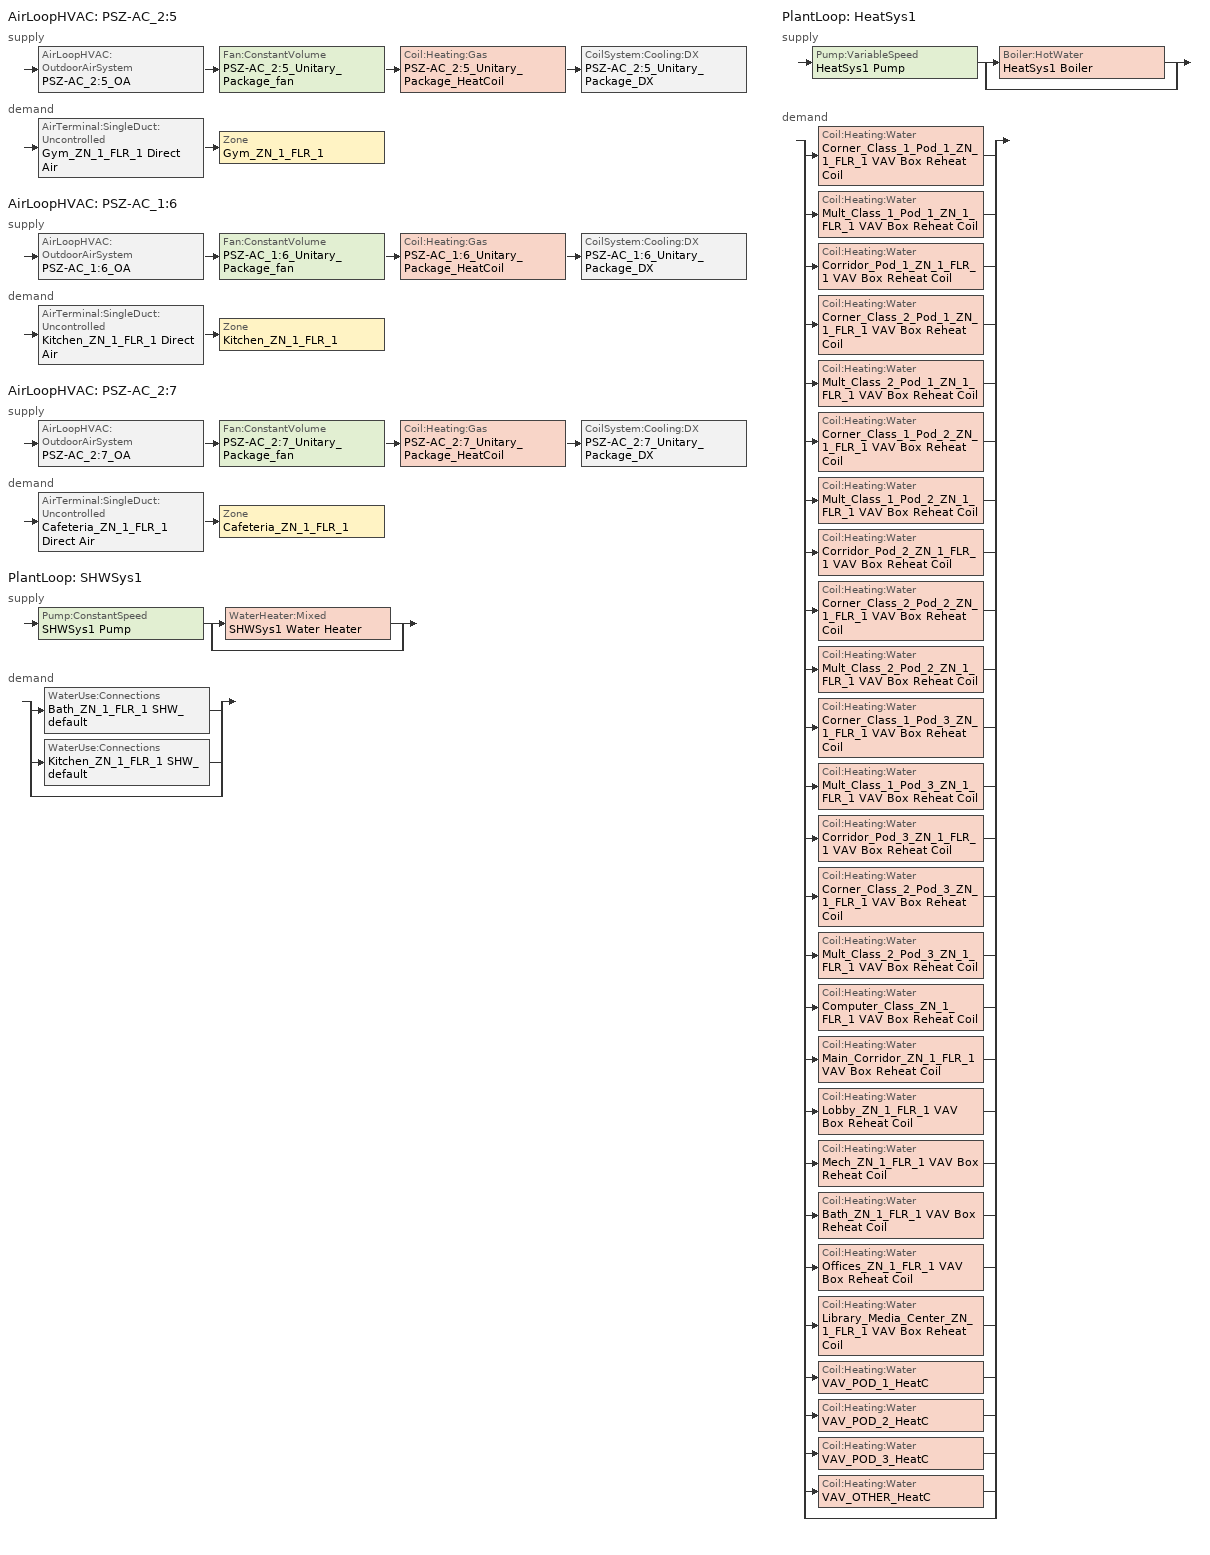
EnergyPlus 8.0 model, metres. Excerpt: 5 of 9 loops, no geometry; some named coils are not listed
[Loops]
AirLoopHVAC 'PSZ-AC_2:5'
 supply: AirLoopHVAC:OutdoorAirSystem 'PSZ-AC_2:5_OA' > Fan:ConstantVolume 'PSZ-AC_2:5_Unitary_Package_fan' > Coil:Heating:Gas 'PSZ-AC_2:5_Unitary_Package_HeatCoil' > CoilSystem:Cooling:DX 'PSZ-AC_2:5_Unitary_Package_DX'
 demand: AirTerminal:SingleDuct:Uncontrolled 'Gym_ZN_1_FLR_1 Direct Air' > Zone 'Gym_ZN_1_FLR_1'
AirLoopHVAC 'PSZ-AC_1:6'
 supply: AirLoopHVAC:OutdoorAirSystem 'PSZ-AC_1:6_OA' > Fan:ConstantVolume 'PSZ-AC_1:6_Unitary_Package_fan' > Coil:Heating:Gas 'PSZ-AC_1:6_Unitary_Package_HeatCoil' > CoilSystem:Cooling:DX 'PSZ-AC_1:6_Unitary_Package_DX'
 demand: AirTerminal:SingleDuct:Uncontrolled 'Kitchen_ZN_1_FLR_1 Direct Air' > Zone 'Kitchen_ZN_1_FLR_1'
AirLoopHVAC 'PSZ-AC_2:7'
 supply: AirLoopHVAC:OutdoorAirSystem 'PSZ-AC_2:7_OA' > Fan:ConstantVolume 'PSZ-AC_2:7_Unitary_Package_fan' > Coil:Heating:Gas 'PSZ-AC_2:7_Unitary_Package_HeatCoil' > CoilSystem:Cooling:DX 'PSZ-AC_2:7_Unitary_Package_DX'
 demand: AirTerminal:SingleDuct:Uncontrolled 'Cafeteria_ZN_1_FLR_1 Direct Air' > Zone 'Cafeteria_ZN_1_FLR_1'
PlantLoop 'SHWSys1'
 supply: Pump:ConstantSpeed 'SHWSys1 Pump' > split
  | WaterHeater:Mixed 'SHWSys1 Water Heater'
  | bypass
 demand: split
  | WaterUse:Connections 'Bath_ZN_1_FLR_1 SHW_default'
  | WaterUse:Connections 'Kitchen_ZN_1_FLR_1 SHW_default'
  | bypass
PlantLoop 'HeatSys1'
 supply: Pump:VariableSpeed 'HeatSys1 Pump' > split
  | Boiler:HotWater 'HeatSys1 Boiler'
  | bypass
 demand: split
  | Coil:Heating:Water 'Corner_Class_1_Pod_1_ZN_1_FLR_1 VAV Box Reheat Coil'
  | Coil:Heating:Water 'Mult_Class_1_Pod_1_ZN_1_FLR_1 VAV Box Reheat Coil'
  | Coil:Heating:Water 'Corridor_Pod_1_ZN_1_FLR_1 VAV Box Reheat Coil'
  | Coil:Heating:Water 'Corner_Class_2_Pod_1_ZN_1_FLR_1 VAV Box Reheat Coil'
  | Coil:Heating:Water 'Mult_Class_2_Pod_1_ZN_1_FLR_1 VAV Box Reheat Coil'
  | Coil:Heating:Water 'Corner_Class_1_Pod_2_ZN_1_FLR_1 VAV Box Reheat Coil'
  | Coil:Heating:Water 'Mult_Class_1_Pod_2_ZN_1_FLR_1 VAV Box Reheat Coil'
  | Coil:Heating:Water 'Corridor_Pod_2_ZN_1_FLR_1 VAV Box Reheat Coil'
  | Coil:Heating:Water 'Corner_Class_2_Pod_2_ZN_1_FLR_1 VAV Box Reheat Coil'
  | Coil:Heating:Water 'Mult_Class_2_Pod_2_ZN_1_FLR_1 VAV Box Reheat Coil'
  | Coil:Heating:Water 'Corner_Class_1_Pod_3_ZN_1_FLR_1 VAV Box Reheat Coil'
  | Coil:Heating:Water 'Mult_Class_1_Pod_3_ZN_1_FLR_1 VAV Box Reheat Coil'
  | Coil:Heating:Water 'Corridor_Pod_3_ZN_1_FLR_1 VAV Box Reheat Coil'
  | Coil:Heating:Water 'Corner_Class_2_Pod_3_ZN_1_FLR_1 VAV Box Reheat Coil'
  | Coil:Heating:Water 'Mult_Class_2_Pod_3_ZN_1_FLR_1 VAV Box Reheat Coil'
  | Coil:Heating:Water 'Computer_Class_ZN_1_FLR_1 VAV Box Reheat Coil'
  | Coil:Heating:Water 'Main_Corridor_ZN_1_FLR_1 VAV Box Reheat Coil'
  | Coil:Heating:Water 'Lobby_ZN_1_FLR_1 VAV Box Reheat Coil'
  | Coil:Heating:Water 'Mech_ZN_1_FLR_1 VAV Box Reheat Coil'
  | Coil:Heating:Water 'Bath_ZN_1_FLR_1 VAV Box Reheat Coil'
  | Coil:Heating:Water 'Offices_ZN_1_FLR_1 VAV Box Reheat Coil'
  | Coil:Heating:Water 'Library_Media_Center_ZN_1_FLR_1 VAV Box Reheat Coil'
  | Coil:Heating:Water 'VAV_POD_1_HeatC'
  | Coil:Heating:Water 'VAV_POD_2_HeatC'
  | Coil:Heating:Water 'VAV_POD_3_HeatC'
  | Coil:Heating:Water 'VAV_OTHER_HeatC'
  | bypass
[Sizing:Zone] Zone Cooling Design Supply Air Temperature Input Method=SupplyAirTemperature; Zone Cooling Design Supply Air Temperature {C}=12.8; Zone Heating Design Supply Air Temperature Input Method=SupplyAirTemperature; Zone Heating Design Supply Air Temperature {C}=40; Zone Cooling Design Supply Air Humidity Ratio {kg-H2O/kg-air}=0.007; Zone Heating Design Supply Air Humidity Ratio {kg-H2O/kg-air}=0.008; Zone Heating Sizing Factor=0; Zone Cooling Sizing Factor=0; Cooling Design Air Flow Rate {m3/s}=0; Cooling Minimum Air Flow Fraction=0; Heating Design Air Flow Method=DesignDay; Heating Design Air Flow Rate {m3/s}=0
Name | Design Specification Outdoor Air Object | Cooling Design Air Flow Method | Cooling Minimum Air Flow {m3/s}
Gym_ZN_1_FLR_1 | SZ DSOA Gym_ZN_1_FLR_1 | DesignDay | 0
Kitchen_ZN_1_FLR_1 | SZ DSOA Kitchen_ZN_1_FLR_1 | DesignDayWithLimit | 0.197746
Cafeteria_ZN_1_FLR_1 | SZ DSOA Cafeteria_ZN_1_FLR_1 | DesignDay | 0
[DesignSpecification:OutdoorAir]
Name | Outdoor Air Method | Outdoor Air Flow per Zone Floor Area {m3/s-m2} | Outdoor Air Flow per Zone {m3/s}
SZ DSOA Gym_ZN_1_FLR_1 | Flow/Area | 0.00152391
SZ DSOA Kitchen_ZN_1_FLR_1 | Maximum | 0.00117818 | 0.197746
SZ DSOA Cafeteria_ZN_1_FLR_1 | Flow/Area | 0.0047241
[Fan:ZoneExhaust]
Kitchen_ZN_1_FLR_1 Exhaust Fan: Kitchen_Exhaust_SCH, 0.385, 125, 2.12376, Kitchen Exhaust Fan Balanced Exhaust Fraction Schedule
Gym_ZN_1_FLR_1 Dummy Exhaust Fan: Kitchen_Exhaust_SCH, 1, 0, 0.544155
Cafeteria_ZN_1_FLR_1 Dummy Exhaust Fan: Kitchen_Exhaust_SCH, 1, 0, 1.38186
[Sizing:System] Type of Load to Size On=Sensible; Design Outdoor Air Flow Rate {m3/s}=AUTOSIZE; Minimum System Air Flow Ratio=1; Preheat Design Temperature {C}=7; Preheat Design Humidity Ratio {kgWater/kgDryAir}=0.008; Precool Design Temperature {C}=12.8; Precool Design Humidity Ratio {kgWater/kgDryAir}=0.008; Central Cooling Design Supply Air Temperature {C}=12.8; Central Heating Design Supply Air Temperature                        !- Central Heating Design Supply Air Temperature {C}=40; Sizing Option=Coincident; 100% Outdoor Air in Cooling=No; 100% Outdoor Air in Heating=No; Central Cooling Design Supply Air Humidity Ratio {kg-H2O/kg-Air}=0.007; Central Heating Design Supply Air Humidity Ratio {kgWater/kgDryAir}=0.008; Cooling Design Air Flow Method=DesignDay; Cooling Design Air Flow Rate {m3/s}=0; Heating Design Air Flow Method=DesignDay; Heating Design Air Flow Rate {m3/s}=0; System Outdoor Air Method=ZoneSum
PSZ-AC_2:5; PSZ-AC_1:6; PSZ-AC_2:7
[Sizing:Plant] Loop Type=Heating
Name | Design Loop Exit Temperature {C} | Loop Design Temperature Difference {deltaC}
SHWSys1 | 60 | 5
HeatSys1 | 82 | 11
[ZoneControl:Thermostat] Control Type Schedule=Dual Zone Control Type Sched
Name | Zone or ZoneList | Control 1
Gym_ZN_1_FLR_1 Thermostat | Gym_ZN_1_FLR_1 | Gym_ZN_1_FLR_1 DualSPSched
Kitchen_ZN_1_FLR_1 Thermostat | Kitchen_ZN_1_FLR_1 | Kitchen_ZN_1_FLR_1 DualSPSched
Cafeteria_ZN_1_FLR_1 Thermostat | Cafeteria_ZN_1_FLR_1 | Cafeteria_ZN_1_FLR_1 DualSPSched
[ThermostatSetpoint:DualSetpoint] Heating Setpoint Temperature Schedule=HTGSETP_SCH_NO_OPTIMUM; Cooling Setpoint Temperature Schedule=CLGSETP_SCH_NO_OPTIMUM
Gym_ZN_1_FLR_1 DualSPSched; Kitchen_ZN_1_FLR_1 DualSPSched; Cafeteria_ZN_1_FLR_1 DualSPSched
[AirTerminal:SingleDuct:Uncontrolled] Availability Schedule=ALWAYS_ON; Maximum Air Flow Rate {m3/s}=AUTOSIZE
Gym_ZN_1_FLR_1 Direct Air; Kitchen_ZN_1_FLR_1 Direct Air; Cafeteria_ZN_1_FLR_1 Direct Air
[Zone equipment]
Gym_ZN_1_FLR_1: Gym_ZN_1_FLR_1 Dummy Exhaust Fan, Gym_ZN_1_FLR_1 Direct Air
Kitchen_ZN_1_FLR_1: Kitchen_ZN_1_FLR_1 Exhaust Fan, Kitchen_ZN_1_FLR_1 Direct Air
Cafeteria_ZN_1_FLR_1: Cafeteria_ZN_1_FLR_1 Dummy Exhaust Fan, Cafeteria_ZN_1_FLR_1 Direct Air
[Fan:ConstantVolume] Availability Schedule=HVACOperationSchd; Pressure Rise {Pa}=622.5; Maximum Flow Rate {m3/s}=AUTOSIZE; Motor In Airstream Fraction=1
Name | Fan Efficiency | Motor Efficiency
PSZ-AC_2:5_Unitary_Package_fan | 0.56225 | 0.865
PSZ-AC_1:6_Unitary_Package_fan; PSZ-AC_2:7_Unitary_Package_fan | 0.58175 | 0.895
[Coil:Cooling:DX:TwoSpeed] Availability Schedule=ALWAYS_ON
Name | Rated High Speed Total Cooling Capacity {W} | Rated High Speed Sensible Heat Ratio | Rated High Speed COP {W/W} | Rated High Speed Air Flow Rate {m3/s} | Total Cooling Capacity Function of Temperature Curve | Total Cooling Capacity Function of Flow Fraction Curve | Energy Input Ratio Function of Temperature Curve | Energy Input Ratio Function of Flow Fraction Curve | Part Load Fraction Correlation Curve | Rated Low Speed Total Cooling Capacity {W} | Rated Low Speed Sensible Heat Ratio | Rated Low Speed COP {W/W} | Rated Low Speed Air Flow Rate {m3/s} | Low Speed Total Cooling Capacity Function of Temperature Curve | Low Speed Energy Input Ratio Function of Temperature Curve
PSZ-AC_2:5_Unitary_Package_CoolCoil | 15055.82 | 0.78918 | 4.11713 | 0.88609 | PSZ-AC_2:5_Unitary_PackagecoolCapFT | PSZ-AC_2:5_Unitary_PackagecoolFFF | PSZ-AC_2:5_Unitary_PackagecoolEIRFT | PSZ-AC_2:5_Unitary_PackagecoolEIRFFF | PSZ-AC_2:5_Unitary_PackagecoolPLR | 7527.91 | 0.78918 | 4.11713 | 0.590727 | PSZ-AC_2:5_Unitary_PackagecoolCapFT | PSZ-AC_2:5_Unitary_PackagecoolEIRFT
PSZ-AC_1:6_Unitary_Package_CoolCoil | 26850.07 | 0.78766 | 3.79883 | 1.57348 | PSZ-AC_1:6_Unitary_PackagecoolCapFT | PSZ-AC_1:6_Unitary_PackagecoolFFF | PSZ-AC_1:6_Unitary_PackagecoolEIRFT | PSZ-AC_1:6_Unitary_PackagecoolEIRFFF | PSZ-AC_1:6_Unitary_PackagecoolPLR | 13425 | 0.78766 | 3.79883 | 1.04899 | PSZ-AC_1:6_Unitary_PackagecoolCapFT | PSZ-AC_1:6_Unitary_PackagecoolEIRFT
PSZ-AC_2:7_Unitary_Package_CoolCoil | 26768.69 | 0.76933 | 3.79883 | 1.48809 | PSZ-AC_2:7_Unitary_PackagecoolCapFT | PSZ-AC_2:7_Unitary_PackagecoolFFF | PSZ-AC_2:7_Unitary_PackagecoolEIRFT | PSZ-AC_2:7_Unitary_PackagecoolEIRFFF | PSZ-AC_2:7_Unitary_PackagecoolPLR | 13384.3 | 0.76933 | 3.79883 | 0.99206 | PSZ-AC_2:7_Unitary_PackagecoolCapFT | PSZ-AC_2:7_Unitary_PackagecoolEIRFT
[Coil:Heating:Water] Availability Schedule=ALWAYS_ON; U-Factor Times Area Value {W/K}=AUTOSIZE; Maximum Water Flow Rate {m3/s}=AUTOSIZE; Performance Input Method=UFactorTimesAreaAndDesignWaterFlowRate; Rated Capacity {W}=AUTOSIZE; Rated Inlet Water Temperature {C}=82.2; Rated Inlet Air Temperature {C}=12.8; Rated Outlet Water Temperature {C}=71.1; Rated Outlet Air Temperature {C}=40
Corner_Class_1_Pod_1_ZN_1_FLR_1 VAV Box Reheat Coil; Mult_Class_1_Pod_1_ZN_1_FLR_1 VAV Box Reheat Coil; Corridor_Pod_1_ZN_1_FLR_1 VAV Box Reheat Coil; Corner_Class_2_Pod_1_ZN_1_FLR_1 VAV Box Reheat Coil; Mult_Class_2_Pod_1_ZN_1_FLR_1 VAV Box Reheat Coil; Corner_Class_1_Pod_2_ZN_1_FLR_1 VAV Box Reheat Coil; Mult_Class_1_Pod_2_ZN_1_FLR_1 VAV Box Reheat Coil; Corridor_Pod_2_ZN_1_FLR_1 VAV Box Reheat Coil; Corner_Class_2_Pod_2_ZN_1_FLR_1 VAV Box Reheat Coil; Mult_Class_2_Pod_2_ZN_1_FLR_1 VAV Box Reheat Coil; Corner_Class_1_Pod_3_ZN_1_FLR_1 VAV Box Reheat Coil; Mult_Class_1_Pod_3_ZN_1_FLR_1 VAV Box Reheat Coil; Corridor_Pod_3_ZN_1_FLR_1 VAV Box Reheat Coil; Corner_Class_2_Pod_3_ZN_1_FLR_1 VAV Box Reheat Coil; Mult_Class_2_Pod_3_ZN_1_FLR_1 VAV Box Reheat Coil; Computer_Class_ZN_1_FLR_1 VAV Box Reheat Coil; Main_Corridor_ZN_1_FLR_1 VAV Box Reheat Coil; Lobby_ZN_1_FLR_1 VAV Box Reheat Coil; Mech_ZN_1_FLR_1 VAV Box Reheat Coil; Bath_ZN_1_FLR_1 VAV Box Reheat Coil; Offices_ZN_1_FLR_1 VAV Box Reheat Coil; Library_Media_Center_ZN_1_FLR_1 VAV Box Reheat Coil
[Coil:Heating:Gas] Availability Schedule=ALWAYS_ON; Gas Burner Efficiency=0.8; Nominal Capacity {W}=AUTOSIZE
PSZ-AC_2:5_Unitary_Package_HeatCoil; PSZ-AC_1:6_Unitary_Package_HeatCoil; PSZ-AC_2:7_Unitary_Package_HeatCoil
[CoilSystem:Cooling:DX] Availability Schedule=ALWAYS_ON
Name | Cooling Coil
PSZ-AC_2:5_Unitary_Package_DX | PSZ-AC_2:5_Unitary_Package_CoolCoil
PSZ-AC_1:6_Unitary_Package_DX | PSZ-AC_1:6_Unitary_Package_CoolCoil
PSZ-AC_2:7_Unitary_Package_DX | PSZ-AC_2:7_Unitary_Package_CoolCoil
[Controller:OutdoorAir] Minimum Outdoor Air Flow Rate {m3/s}=AUTOSIZE; Maximum Outdoor Air Flow Rate {m3/s}=AUTOSIZE; Economizer Control Action Type=ModulateFlow; Lockout Type=NoLockout; Minimum Limit Type=FixedMinimum
Name | Economizer Control Type | Minimum Outdoor Air Schedule | Maximum Fraction of Outdoor Air Schedule
PSZ-AC_2:5_OA_Controller | NoEconomizer | MinOA_MotorizedDamper_Sched | PSZ2_5_Timestep_Econ_Eff_SCH
PSZ-AC_1:6_OA_Controller | DifferentialDryBulb | Kitchen_Exhaust_SCH | PSZ1_6_Timestep_Econ_Eff_SCH
PSZ-AC_2:7_OA_Controller | DifferentialDryBulb | MinOA_MotorizedDamper_Sched | PSZ2_7_Timestep_Econ_Eff_SCH
[AirLoopHVAC] Design Supply Air Flow Rate {m3/s}=AUTOSIZE
PSZ-AC_2:5; PSZ-AC_1:6; PSZ-AC_2:7
[Pump:ConstantSpeed]
SHWSys1 Pump: Rated Flow Rate {m3/s}=autosize; Rated Pump Head {Pa}=29891; Rated Power Consumption {W}=AUTOSIZE; Motor Efficiency=0.3; Fraction of Motor Inefficiencies to Fluid Stream=0; Pump Control Type=Intermittent
[Pump:VariableSpeed]
HeatSys1 Pump: AUTOSIZE, 179352, AUTOSIZE, 0.9, 0, 0, 3.2485, -4.7443, 2.5295, 0, Intermittent
[Boiler:HotWater]
HeatSys1 Boiler: Fuel Type=NATURALGAS; Nominal Capacity {W}=370135; Nominal Thermal Efficiency=0.8; Efficiency Curve Temperature Evaluation Variable=LeavingBoiler; Normalized Boiler Efficiency Curve=HeatSys1 Boiler Efficiency Curve; Design Water Outlet Temperature {C}=81; Design Water Flow Rate {m3/s}=AUTOSIZE; Minimum Part Load Ratio=0; Maximum Part Load Ratio=1.2; Optimum Part Load Ratio=1; Water Outlet Upper Temperature Limit {C}=95; Boiler Flow Mode=LeavingSetpointModulated; Parasitic Electric Load {W}=0; Sizing Factor=1
[SetpointManager:Scheduled] Control Variable=Temperature
Name | Schedule | Setpoint Node or NodeList
HeatSys1 Boiler Setpoint Manager | HW-Loop-Temp-Schedule | HeatSys1 Supply Equipment Outlet Node
SHWSys1 Loop Setpoint Manager | SHWSys1-Loop-Temp-Schedule | SHWSys1 Supply Outlet Node
HeatSys1 Loop Setpoint Manager | HW-Loop-Temp-Schedule | HeatSys1 Supply Outlet Node
[WaterHeater:Mixed] Deadband Temperature Difference {deltaC}=2; Maximum Temperature Limit {C}=82.2222; Heater Control Type=Cycle
Name | Tank Volume {m3} | Setpoint Temperature Schedule | Heater Maximum Capacity {W} | Heater Fuel Type | Heater Thermal Efficiency | Off Cycle Parasitic Fuel Consumption Rate {W} (SWH Enhancement) August 31, 2012 Specify pipe loss for both Off and On cycle parasitic | Off Cycle Parasitic Fuel Type | Off Cycle Parasitic Heat Fraction to Tank | On Cycle Parasitic Fuel Consumption Rate {W}  (SWH Enhancement) August 2, 2012: changed from blank to 7893 btu/h (2313.2 W) for On Cycle Parasitic load to account for pipe loss,                      !- On Cycle Parasitic Fu | On Cycle Parasitic Fuel Type | Ambient Temperature Indicator | Ambient Temperature Zone | Off Cycle Loss Coefficient to Ambient Temperature {W/K} | On Cycle Loss Coefficient to Ambient Temperature {W/K} | Use Side Effectiveness | Source Side Effectiveness | Use Side Design Flow Rate {m3/s} | Source Side Design Flow Rate {m3/s} | Indirect Water Heating Recovery Time {hr} | Heater Minimum Capacity {W} | Heater Thermal Efficiency.   will use a separate parm variable $swh_booster_et, | Off-Cycle Loss Coefficient To Ambient Temperature {W/K}.  will use a separate parm variable $swh_booster_ua  (SWH Enhancement) Aug 17, 2012: Changed from 0 to 6 gallon (0.02271247 m3) and double the tank loss from the code | On-Cycle Loss Coefficient To Ambient Temperature {W/K}.   will use a separate parm variable $swh_booster_ua  (SWH Enhancement) Aug 17, 2012: Changed from 0 to 6 gallon (0.02271247 m3) and double the tank loss from the code | Peak Use Flow Rate {m3/s} | Use Flow Rate Fraction Schedule | Cold Water Supply Temperature Schedule
SHWSys1 Water Heater | 0.75708 | SHWSys1 Water Heater Setpoint Temperature Schedule Name | 58614.21 | NATURALGAS | 0.805127 | 970.33 | NATURALGAS | 0.8 | 970.33 | NATURALGAS | zone | MECH_ZN_1_FLR_1 | 9.64329 | 9.64329 | 1 | 1 | AUTOSIZE | AUTOSIZE | 1.5
SHW Booster Water Heater | 0.0227125 | Booster Water Setpoint Temp Schedule | 6000 | Electricity |  |  | Electricity | 0 |  |  | Zone | KITCHEN_ZN_1_FLR_1 |  |  |  |  |  |  |  | 0 | 1 | 1.05316 | 1.05316 | 6.30902e-05 | BLDG_SWH_SCH | Booster Water Inlet Temp Schedule
[PlantLoop] Fluid Type=Water; Minimum Loop Temperature {C}=10; Maximum Loop Flow Rate {m3/s}=AUTOSIZE; Minimum Loop Flow Rate {m3/s}=0; Plant Loop Volume {m3}=AUTOSIZE; Load Distribution Scheme=Optimal
Name | Plant Equipment Operation Scheme | Maximum Loop Temperature {C}
SHWSys1 | SHWSys1 Loop Operation Scheme List | 60
HeatSys1 | HeatSys1 Loop Operation Scheme List | 100
[PlantEquipmentList]
SHWSys1 Equipment List: SHWSys1 Water Heater
HeatSys1 Equipment List: HeatSys1 Boiler
[PlantEquipmentOperation:HeatingLoad] Load Range 1 Lower Limit {W}=0; Load Range 1 Upper Limit {W}=1000000000000000
Name | Range 1 Equipment List
SHWSys1 Operation Scheme | SHWSys1 Equipment List
HeatSys1 Operation Scheme | HeatSys1 Equipment List
[PlantEquipmentOperationSchemes] Control Scheme 1 Schedule=PlantOnSched
Name | Control Scheme 1
SHWSys1 Loop Operation Scheme List | SHWSys1 Operation Scheme
HeatSys1 Loop Operation Scheme List | HeatSys1 Operation Scheme
[SetpointManager:SingleZone:Reheat] Control Variable=Temperature; Minimum Supply Air Temperature {C}=10; Maximum Supply Air Temperature {C}=50
Name | Control Zone | Setpoint Node or NodeList
SupAirTemp MngrGym_ZN_1_FLR_1 | Gym_ZN_1_FLR_1 | PSZ-AC_2:5 Supply Equipment Outlet Node
SupAirTemp MngrKitchen_ZN_1_FLR_1 | Kitchen_ZN_1_FLR_1 | PSZ-AC_1:6 Supply Equipment Outlet Node
SupAirTemp MngrCafeteria_ZN_1_FLR_1 | Cafeteria_ZN_1_FLR_1 | PSZ-AC_2:7 Supply Equipment Outlet Node
[SetpointManager:MixedAir] Control Variable=Temperature
Name | Setpoint Node or NodeList
PSZ-AC_2:5_OAMixed Air Temp Manager | PSZ-AC_2:5_OA-PSZ-AC_2:5_Unitary_PackageNode
PSZ-AC_1:6_OAMixed Air Temp Manager | PSZ-AC_1:6_OA-PSZ-AC_1:6_Unitary_PackageNode
PSZ-AC_2:7_OAMixed Air Temp Manager | PSZ-AC_2:7_OA-PSZ-AC_2:7_Unitary_PackageNode
PSZ-AC_2:5_HeatC Temp Manager | PSZ-AC_2:5_Unitary_PackageCoolCoil air inlet
PSZ-AC_1:6_HeatC Temp Manager | PSZ-AC_1:6_Unitary_PackageCoolCoil air inlet
PSZ-AC_2:7_HeatC Temp Manager | PSZ-AC_2:7_Unitary_PackageCoolCoil air inlet
[Refrigeration:Case] Availability Schedule=ALWAYS_ON; Zone=Kitchen_ZN_1_FLR_1; Rated Ambient Temperature {C}=23.88; Rated Ambient Relative Humidity {percent}=55; Rated Total Cooling Capacity per Unit Length {W/m}=734; Case Length {m}=3.66; Latent Case Credit Curve Type=CaseTemperatureMethod; Standard Case Lighting Power per Unit Length {W/m}=33; Case Lighting Schedule=walkin_occ_lght_sch; Fraction of Lighting Energy to Case=1; Case Anti-Sweat Heater Power per Unit Length {W/m}=0; Minimum Anti-Sweat Heater Power per Unit Length {W/m}=0; Anti-Sweat Heater Control Type=None; Humidity at Zero Anti-Sweat Heater Energy {percent}=0; Case Height {m}=0; Defrost Energy Correction Curve Type=None
Name | Rated Latent Heat Ratio | Rated Runtime Fraction | Case Operating Temperature {C} | Latent Case Credit Curve | Standard Case Fan Power per Unit Length {W/m} | Operating Case Fan Power per Unit Length {W/m} | Fraction of Anti-Sweat Heater Energy to Case | Case Defrost Power per Unit Length {W/m} | Case Defrost Type | Case Defrost Schedule | Case Defrost Drip-Down Schedule | Under Case HVAC Return Air Fraction | Refrigerated Case Restocking Schedule | Case Credit Fraction Schedule
Kitchen_ZN_1_FLR_1_Case:1_WALKINFREEZER | 0.1 | 0.4 | -23 | Kitchen_ZN_1_FLR_1_Case:1_WALKINFREEZERSingleShelfHorizontal_LatentEnergyMult | 19.5143 | 19.5143 | 0 | 547 | ELECTRIC | Kitchen_ZN_1_FLR_1_Case:1_WALKINFREEZER_CaseDefrost2aDaySched | Kitchen_ZN_1_FLR_1_Case:1_WALKINFREEZER_CaseDripDown2aDaySched | 0 | Kitchen_ZN_1_FLR_1_Case:1_WALKINFREEZER_WalkInStockingSched | Kitchen_ZN_1_FLR_1_Case:1_WALKINFREEZER_CaseCreditReduxSched
Kitchen_ZN_1_FLR_1_Case:2_SELFCONTAINEDDISPLAYCASE | 0.08 | 0.85 | 2 | Kitchen_ZN_1_FLR_1_Case:2_SELFCONTAINEDDISPLAYCASEMultiShelfVertical_LatentEnergyMult | 15.7143 | 15.7143 | 0.2 | 0 | NONE |  |  | 0.05 | Kitchen_ZN_1_FLR_1_Case:2_SELFCONTAINEDDISPLAYCASE_CaseStockingSched
[Refrigeration:CaseAndWalkInList]
Name | Case or WalkIn 1
RACK1CaseList | Kitchen_ZN_1_FLR_1_Case:1_WALKINFREEZER
RACK2CaseList | Kitchen_ZN_1_FLR_1_Case:2_SELFCONTAINEDDISPLAYCASE
[WaterUse:Equipment] Flow Rate Fraction Schedule=BLDG_SWH_SCH
Name | Peak Flow Rate {m3/s} | Target Temperature Schedule | Hot Water Supply Temperature Schedule | Zone | Sensible Fraction Schedule | Latent Fraction Schedule
Bath_ZN_1_FLR_1 SHW_default | 2.63889e-07 | Bath_ZN_1_FLR_1 SHW_default Temp Sched | Bath_ZN_1_FLR_1 SHW_default Hot Supply Temp Sched | Bath_ZN_1_FLR_1 | Bath_ZN_1_FLR_1 SHW_default Sensible fract sched | Bath_ZN_1_FLR_1 SHW_default Latent fract sched
Kitchen_ZN_1_FLR_1 SHW_default | 0.00010515 | Kitchen_ZN_1_FLR_1 SHW_default Temp Sched | Kitchen_ZN_1_FLR_1 SHW_default Hot Supply Temp Sched | Kitchen_ZN_1_FLR_1 | Kitchen_ZN_1_FLR_1 SHW_default Sensible fract sched | Kitchen_ZN_1_FLR_1 SHW_default Latent fract sched
[WaterUse:Connections]
Name | Water Use Equipment 1
Bath_ZN_1_FLR_1 SHW_default | Bath_ZN_1_FLR_1 SHW_default
Kitchen_ZN_1_FLR_1 SHW_default | Kitchen_ZN_1_FLR_1 SHW_default
[EnergyManagementSystem:Sensor]
Name | Output:Variable or Output:Meter Index Key | Output:Variable or Output:Meter | Output:Variable or Output:Meter Index Key Name,
OAwb_F | * | Site Outdoor Air Wetbulb Temperature
PSZ2_5_OASch; PSZ2_7_OASch |  | Schedule Value | MinOA_MotorizedDamper_Sched
GYM_ZN_1_FLR_1_Temp | GYM_ZN_1_FLR_1 Air Node | System Node Temperature
PSZ2_5_OAFlowMass | PSZ-AC_2:5_OAInlet Node | System Node Mass Flow Rate
PSZ2_5_HeatingRTF | PSZ-AC_2:5_Unitary_Package_HeatCoil | Heating Coil Runtime Fraction
PSZ2_5_RTF | PSZ-AC_2:5_Unitary_Package_CoolCoil | Cooling Coil Runtime Fraction
PSZ2_5_SpeedRatio | PSZ-AC_2:5_Unitary_Package_DX | Coil System Compressor Speed Ratio
PSZ2_5_DAT_Rqd | PSZ-AC_2:5 Supply Equipment Outlet Node | System Node Setpoint Temperature
PSZ2_5_Econo_Status | PSZ-AC_2:5 | Air System Outdoor Air Economizer Status
PSZ1_6_OASch | Kitchen_Exhaust_SCH | Schedule Value
KITCHEN_ZN_1_FLR_1_Temp | KITCHEN_ZN_1_FLR_1 Air Node | System Node Temperature
PSZ1_6_OAFlowMass | PSZ-AC_1:6_OAInlet Node | System Node Mass Flow Rate
PSZ1_6_HeatingRTF | PSZ-AC_1:6_Unitary_Package_HeatCoil | Heating Coil Runtime Fraction
PSZ1_6_RTF | PSZ-AC_1:6_Unitary_Package_CoolCoil | Cooling Coil Runtime Fraction
PSZ1_6_SpeedRatio | PSZ-AC_1:6_Unitary_Package_DX | Coil System Compressor Speed Ratio
PSZ1_6_DAT_Rqd | PSZ-AC_1:6 Supply Equipment Outlet Node | System Node Setpoint Temperature
PSZ1_6_Econo_Status | PSZ-AC_1:6 | Air System Outdoor Air Economizer Status
CAFETERIA_ZN_1_FLR_1_Temp | CAFETERIA_ZN_1_FLR_1 Air Node | System Node Temperature
PSZ2_7_OAFlowMass | PSZ-AC_2:7_OAInlet Node | System Node Mass Flow Rate
PSZ2_7_HeatingRTF | PSZ-AC_2:7_Unitary_Package_HeatCoil | Heating Coil Runtime Fraction
PSZ2_7_RTF | PSZ-AC_2:7_Unitary_Package_CoolCoil | Cooling Coil Runtime Fraction
PSZ2_7_SpeedRatio | PSZ-AC_2:7_Unitary_Package_DX | Coil System Compressor Speed Ratio
PSZ2_7_DAT_Rqd | PSZ-AC_2:7 Supply Equipment Outlet Node | System Node Setpoint Temperature
PSZ2_7_Econo_Status | PSZ-AC_2:7 | Air System Outdoor Air Economizer Status
OAT | Environment | Site Outdoor Air Drybulb Temperature
BoilerPLR | HeatSys1 Boiler | Boiler Part Load Ratio
Gym_ZN_1_FLR_1_LSr | Gym_ZN_1_FLR_1 | Zone Lights Electric Power
Gym_ZN_1_FLR_1_OSr | Gym_ZN_1_FLR_1 | People Occupant Count
Kitchen_ZN_1_FLR_1_LSr | Kitchen_ZN_1_FLR_1 | Zone Lights Electric Power
Kitchen_ZN_1_FLR_1_OSr | Kitchen_ZN_1_FLR_1 | People Occupant Count
Cafeteria_ZN_1_FLR_1_LSr | Cafeteria_ZN_1_FLR_1 | Zone Lights Electric Power
Cafeteria_ZN_1_FLR_1_OSr | Cafeteria_ZN_1_FLR_1 | People Occupant Count
[EnergyManagementSystem:GlobalVariable]
Wired_LTG
PSZ2_5_FanPwrExponent; PSZ2_5_Stage1Speed; PSZ2_5_Stage2Speed; PSZ2_5_HeatSpeed; PSZ2_5_VenSpeed; PSZ2_5_Number_of_Stages
PSZ1_6_FanPwrExponent; PSZ1_6_Stage1Speed; PSZ1_6_Stage2Speed; PSZ1_6_HeatSpeed; PSZ1_6_VenSpeed; PSZ1_6_Number_of_Stages
PSZ2_7_FanPwrExponent; PSZ2_7_Stage1Speed; PSZ2_7_Stage2Speed; PSZ2_7_HeatSpeed; PSZ2_7_VenSpeed; PSZ2_7_Number_of_Stages
BoilerType; CapRated; EtRated; PLRx; Ecx; SkinLossRate
[EnergyManagementSystem:Program]
Transformer_Load_Prog: SET Wired_LTG = Facility_Int_LTG*0.0119
PSZ2_5_Economizer_CTRL_Prog: SET PSZ2_5_Timestep_Econ_Eff = 0.7; SET PSZ2_5_MaxE = 0.7; SET PSZ2_5_DAT_Rqd = (PSZ2_5_DAT_Rqd*1.8) +32; SET OAT_F = (OAT_F*1.8) +32; SET OAwb_F = (OAwb_F*1.8) +32; IF PSZ2_5_OAFlowMass > (PSZ2_5_OADesignMass * PSZ2_5_OASch); SET PSZ2_5_Econo_Active = 1; ELSE; SET PSZ2_5_Econo_Active = 0; ENDIF; SET PSZ2_5_dT_Needed = 75 - PSZ2_5_DAT_Rqd; SET PSZ2_5_Cool_Des_dT = ((98*0.15) + (75*(1-0.15))) - 55; SET PSZ2_5_Cool_Load = PSZ2_5_dT_Needed/ PSZ2_5_Cool_Des_dT; IF PSZ2_5_Cool_Load > 1; SET PSZ2_5_Cool_Load = 1; ELSEIF PSZ2_5_Cool_Load < 0; SET PSZ2_5_Cool_Load = 0; ENDIF; IF PSZ2_5_Econo_Active == 1; SET PSZ2_5_Stage = PSZ2_5_Number_of_Stages; IF PSZ2_5_Stage == 2; IF PSZ2_5_Cool_Load < 0.6; SET PSZ2_5_Timestep_Econ_Eff = PSZ2_5_MaxE; ELSE; SET PSZ2_5_ECO_Eff = 0-2.18919863612305; SET PSZ2_5_ECO_Eff = PSZ2_5_ECO_Eff + (0-0.674461284910428 * PSZ2_5_Cool_Load); SET PSZ2_5_ECO_Eff = PSZ2_5_ECO_Eff + (0.000459106275872404 * (OAT_F^2)); SET PSZ2_5_ECO_Eff = PSZ2_5_ECO_Eff + (0-0.00000484778537945252 * (OAT_F^3)); SET PSZ2_5_ECO_Eff = PSZ2_5_ECO_Eff + (0.182915713033586 * OAwb_F); SET PSZ2_5_ECO_Eff = PSZ2_5_ECO_Eff + (0-0.00382838660261133 * (OAwb_F^2)); SET PSZ2_5_ECO_Eff = PSZ2_5_ECO_Eff + (0.0000255567460240583 * (OAwb_F^3)); SET PSZ2_5_Timestep_Econ_Eff = PSZ2_5_ECO_Eff; ENDIF; ELSE; SET PSZ2_5_ECO_Eff = 2.36337942464462; SET PSZ2_5_ECO_Eff = PSZ2_5_ECO_Eff + (0-0.409939515512619 * PSZ2_5_Cool_Load); SET PSZ2_5_ECO_Eff = PSZ2_5_ECO_Eff + (0-0.0565205596792225 * OAwb_F); SET PSZ2_5_ECO_Eff = PSZ2_5_ECO_Eff + (0-0.0000632612294169389 * (OAT_F^2)); SET PSZ2_5_Timestep_Econ_Eff = PSZ2_5_ECO_Eff + (0.000571724868775081 * (OAwb_F^2)); ENDIF; IF PSZ2_5_Timestep_Econ_Eff > PSZ2_5_MaxE; SET PSZ2_5_Timestep_Econ_Eff = PSZ2_5_MaxE; ELSEIF PSZ2_5_Timestep_Econ_Eff < (PSZ2_5_OADesignMass * PSZ2_5_OASch); SET PSZ2_5_Timestep_Econ_Eff = (PSZ2_5_OADesignMass * PSZ2_5_OASch); ENDIF; ENDIF
PSZ2_5_Set_Fan_Par: IF PSZ2_5_Number_of_Stages == 1; Return; ENDIF; SET PSZ2_5_FanPwrExponent = 2.2; SET PSZ2_5_OAFrac = PSZ2_5_OAFlowMass/PSZ2_5_DesignFlowMass; IF  PSZ2_5_OAFrac < 0.66; SET PSZ2_5_VenSpeed = 0.66; SET PSZ2_5_Stage1Speed = 0.66; ELSE; SET PSZ2_5_VenSpeed = PSZ2_5_OAFrac; SET PSZ2_5_Stage1Speed = PSZ2_5_OAFrac; ENDIF; SET PSZ2_5_Stage2Speed = 1.0; SET PSZ2_5_HeatSpeed = 1.0
PSZ2_5_Fan_Control: IF PSZ2_5_Number_of_Stages == 1; Return; ENDIF; IF PSZ2_5_HeatingRTF > 0; SET PSZ2_5_Heating = PSZ2_5_HeatingRTF; SET PSZ2_5_Ven = 1 - PSZ2_5_HeatingRTF; SET PSZ2_5_Eco = 0; SET PSZ2_5_Stage1 = 0; SET PSZ2_5_Stage2 = 0; ELSE; SET PSZ2_5_Heating = 0; SET PSZ2_5_EcoSpeed = PSZ2_5_VenSpeed; IF PSZ2_5_SpeedRatio == 0; IF PSZ2_5_RTF > 0; SET PSZ2_5_Stage1 = PSZ2_5_RTF; SET PSZ2_5_Stage2 = 0; SET PSZ2_5_Ven = 1-PSZ2_5_RTF; SET PSZ2_5_Eco = 0; IF PSZ2_5_OAFlowMass > (PSZ2_5_OADesignMass * PSZ2_5_OASch); SET PSZ2_5_Stage1Speed = 1.0; ENDIF; ELSE; SET PSZ2_5_Stage1 = 0; SET PSZ2_5_Stage2 = 0; IF PSZ2_5_OAFlowMass > (PSZ2_5_OADesignMass * PSZ2_5_OASch); SET PSZ2_5_Eco = 1.0; SET PSZ2_5_Ven = 0; SET PSZ2_5_Exp_DAT = PSZ2_5_DAT_Rqd - (1-PSZ2_5_VenSpeed) * GYM_ZN_1_FLR_1_Temp; SET PSZ2_5_Exp_DAT = PSZ2_5_Exp_DAT/PSZ2_5_VenSpeed; IF OAT_F > PSZ2_5_Exp_DAT; SET PSZ2_5_EcoSpeed = PSZ2_5_Stage2Speed; ENDIF; ELSE; SET PSZ2_5_Eco = 0; SET PSZ2_5_Ven = 1.0; ENDIF; ENDIF; ELSE; SET PSZ2_5_Stage1 = 1- PSZ2_5_SpeedRatio; SET PSZ2_5_Stage2 = PSZ2_5_SpeedRatio; SET PSZ2_5_Ven = 0; SET PSZ2_5_Eco = 0; IF PSZ2_5_OAFlowMass > (PSZ2_5_OADesignMass * PSZ2_5_OASch); SET PSZ2_5_Stage1Speed = 1.0; ENDIF; ENDIF; ENDIF; SET PSZ2_5_FPR = PSZ2_5_Ven * (PSZ2_5_VenSpeed ^ PSZ2_5_FanPwrExponent); SET PSZ2_5_FPR = PSZ2_5_FPR + PSZ2_5_Eco * (PSZ2_5_EcoSpeed ^ PSZ2_5_FanPwrExponent); SET PSZ2_5_FPR_1 = PSZ2_5_Stage1 * (PSZ2_5_Stage1Speed ^ PSZ2_5_FanPwrExponent); SET PSZ2_5_FPR = PSZ2_5_FPR + PSZ2_5_FPR_1; SET PSZ2_5_FPR_2 = PSZ2_5_Stage2 * (PSZ2_5_Stage2Speed ^ PSZ2_5_FanPwrExponent); SET PSZ2_5_FPR = PSZ2_5_FPR + PSZ2_5_FPR_2; SET PSZ2_5_FPR_3 = PSZ2_5_Heating * (PSZ2_5_HeatSpeed ^ PSZ2_5_FanPwrExponent); SET PSZ2_5_FanPwrRatio = PSZ2_5_FPR +  PSZ2_5_FPR_3; SET PSZ2_5_Fan_Pressure = PSZ2_5_Fan_DesignPressure * PSZ2_5_FanPwrRatio
PSZ2_5_Set_Number_of_Stages: SET PSZ2_5_Number_of_Stages =  1
PSZ1_6_Economizer_CTRL_Prog: SET PSZ1_6_Timestep_Econ_Eff = 0.7; SET PSZ1_6_MaxE = 0.7; SET PSZ1_6_DAT_Rqd = (PSZ1_6_DAT_Rqd*1.8) +32; SET OAT_F = (OAT_F*1.8) +32; SET OAwb_F = (OAwb_F*1.8) +32; IF PSZ1_6_OAFlowMass > (PSZ1_6_OADesignMass * PSZ1_6_OASch); SET PSZ1_6_Econo_Active = 1; ELSE; SET PSZ1_6_Econo_Active = 0; ENDIF; SET PSZ1_6_dT_Needed = 75 - PSZ1_6_DAT_Rqd; SET PSZ1_6_Cool_Des_dT = ((98*0.15) + (75*(1-0.15))) - 55; SET PSZ1_6_Cool_Load = PSZ1_6_dT_Needed/ PSZ1_6_Cool_Des_dT; IF PSZ1_6_Cool_Load > 1; SET PSZ1_6_Cool_Load = 1; ELSEIF PSZ1_6_Cool_Load < 0; SET PSZ1_6_Cool_Load = 0; ENDIF; IF PSZ1_6_Econo_Active == 1; SET PSZ1_6_Stage = PSZ1_6_Number_of_Stages; IF PSZ1_6_Stage == 2; IF PSZ1_6_Cool_Load < 0.6; SET PSZ1_6_Timestep_Econ_Eff = PSZ1_6_MaxE; ELSE; SET PSZ1_6_ECO_Eff = 0-2.18919863612305; SET PSZ1_6_ECO_Eff = PSZ1_6_ECO_Eff + (0-0.674461284910428 * PSZ1_6_Cool_Load); SET PSZ1_6_ECO_Eff = PSZ1_6_ECO_Eff + (0.000459106275872404 * (OAT_F^2)); SET PSZ1_6_ECO_Eff = PSZ1_6_ECO_Eff + (0-0.00000484778537945252 * (OAT_F^3)); SET PSZ1_6_ECO_Eff = PSZ1_6_ECO_Eff + (0.182915713033586 * OAwb_F); SET PSZ1_6_ECO_Eff = PSZ1_6_ECO_Eff + (0-0.00382838660261133 * (OAwb_F^2)); SET PSZ1_6_ECO_Eff = PSZ1_6_ECO_Eff + (0.0000255567460240583 * (OAwb_F^3)); SET PSZ1_6_Timestep_Econ_Eff = PSZ1_6_ECO_Eff; ENDIF; ELSE; SET PSZ1_6_ECO_Eff = 2.36337942464462; SET PSZ1_6_ECO_Eff = PSZ1_6_ECO_Eff + (0-0.409939515512619 * PSZ1_6_Cool_Load); SET PSZ1_6_ECO_Eff = PSZ1_6_ECO_Eff + (0-0.0565205596792225 * OAwb_F); SET PSZ1_6_ECO_Eff = PSZ1_6_ECO_Eff + (0-0.0000632612294169389 * (OAT_F^2)); SET PSZ1_6_Timestep_Econ_Eff = PSZ1_6_ECO_Eff + (0.000571724868775081 * (OAwb_F^2)); ENDIF; IF PSZ1_6_Timestep_Econ_Eff > PSZ1_6_MaxE; SET PSZ1_6_Timestep_Econ_Eff = PSZ1_6_MaxE; ELSEIF PSZ1_6_Timestep_Econ_Eff < (PSZ1_6_OADesignMass * PSZ1_6_OASch); SET PSZ1_6_Timestep_Econ_Eff = (PSZ1_6_OADesignMass * PSZ1_6_OASch); ENDIF; ENDIF
PSZ1_6_Set_Fan_Par: IF PSZ1_6_Number_of_Stages == 1; Return; ENDIF; SET PSZ1_6_FanPwrExponent = 2.2; SET PSZ1_6_OAFrac = PSZ1_6_OAFlowMass/PSZ1_6_DesignFlowMass; IF  PSZ1_6_OAFrac < 0.66; SET PSZ1_6_VenSpeed = 0.66; SET PSZ1_6_Stage1Speed = 0.66; ELSE; SET PSZ1_6_VenSpeed = PSZ1_6_OAFrac; SET PSZ1_6_Stage1Speed = PSZ1_6_OAFrac; ENDIF; SET PSZ1_6_Stage2Speed = 1.0; SET PSZ1_6_HeatSpeed = 1.0
PSZ1_6_Set_Number_of_Stages: SET PSZ1_6_Number_of_Stages =  2
PSZ2_7_Set_Fan_Par: IF PSZ2_7_Number_of_Stages == 1; Return; ENDIF; SET PSZ2_7_FanPwrExponent = 2.2; SET PSZ2_7_OAFrac = PSZ2_7_OAFlowMass/PSZ2_7_DesignFlowMass; IF  PSZ2_7_OAFrac < 0.66; SET PSZ2_7_VenSpeed = 0.66; SET PSZ2_7_Stage1Speed = 0.66; ELSE; SET PSZ2_7_VenSpeed = PSZ2_7_OAFrac; SET PSZ2_7_Stage1Speed = PSZ2_7_OAFrac; ENDIF; SET PSZ2_7_Stage2Speed = 1.0; SET PSZ2_7_HeatSpeed = 1.0
PSZ2_7_Set_Number_of_Stages: SET PSZ2_7_Number_of_Stages =  2
OA_BASED_OPTIMUM_START_EMS_Program: IF DaylightSavings==0 && DayOfWeek>1 && DayOfWeek<>7 && Hour==6 && OAT<23.9 && OAT>1.7; SET CLGSETP_SCH_Actuator = 26.7; SET HTGSETP_SCH_Actuator = 15.6; ELSEIF DaylightSavings==1 && DayOfWeek>1 && DayOfWeek<>7 && Hour==5 && OAT<23.9 && OAT>1.7; SET CLGSETP_SCH_Actuator = 26.7; SET HTGSETP_SCH_Actuator = 15.6; ELSE; SET CLGSETP_SCH_Actuator = NULL; SET HTGSETP_SCH_Actuator = NULL; ENDIF
[EnergyManagementSystem:InternalVariable]
Name | Internal Data Index Key | Internal Data Type
PSZ2_5_Fan_DesignPressure | PSZ-AC_2:5_Unitary_Package_fan | Fan Nominal Pressure Rise
PSZ2_5_DesignFlowMass | PSZ-AC_2:5_OA_CONTROLLER | Outdoor Air Controller Maximum Mass Flow Rate
PSZ2_5_OADesignMass | PSZ-AC_2:5_OA_CONTROLLER | Outdoor Air Controller Minimum Mass Flow Rate
PSZ1_6_Fan_DesignPressure | PSZ-AC_1:6_Unitary_Package_fan | Fan Nominal Pressure Rise
PSZ1_6_DesignFlowMass | PSZ-AC_1:6_OA_CONTROLLER | Outdoor Air Controller Maximum Mass Flow Rate
PSZ1_6_OADesignMass | PSZ-AC_1:6_OA_CONTROLLER | Outdoor Air Controller Minimum Mass Flow Rate
PSZ2_7_Fan_DesignPressure | PSZ-AC_2:7_Unitary_Package_fan | Fan Nominal Pressure Rise
PSZ2_7_DesignFlowMass | PSZ-AC_2:7_OA_CONTROLLER | Outdoor Air Controller Maximum Mass Flow Rate
PSZ2_7_OADesignMass | PSZ-AC_2:7_OA_CONTROLLER | Outdoor Air Controller Minimum Mass Flow Rate
Gym_ZN_1_FLR_1_Area | Gym_ZN_1_FLR_1 | Zone Floor Area
Kitchen_ZN_1_FLR_1_Area | Kitchen_ZN_1_FLR_1 | Zone Floor Area
Cafeteria_ZN_1_FLR_1_Area | Cafeteria_ZN_1_FLR_1 | Zone Floor Area
[EnergyManagementSystem:Actuator] Actuated Component Type=Fan; Actuated Component Control Type=Fan Pressure Rise
Name | Actuated Component Unique
PSZ2_5_Fan_Pressure | PSZ-AC_2:5_Unitary_Package_fan
PSZ1_6_Fan_Pressure | PSZ-AC_1:6_Unitary_Package_fan
PSZ2_7_Fan_Pressure | PSZ-AC_2:7_Unitary_Package_fan
[Schedule:Compact]
walkin_occ_lght_SCH: Through: 6/30, For: Weekdays, Until: 7:00, 0.1773, Until: 21:00, 0.468, Until: 24:00, 0.1773, For: SummerDesignDay, Until: 24:00, 1, For: WinterDesignDay, Until: 24:00, 0, For: WeekEnds Holidays AllOtherDays, Until: 24:00, 0.1773, Through: 9/1, For: Weekdays, Until: 8:00, 0.1773, Until: 20:00, 0.26, Until: 24:00, 0.1773, For: SummerDesignDay, Until: 24:00, 1, For: WinterDesignDay, Until: 24:00, 0, For: WeekEnds Holidays AllOtherDays, Until: 24:00, 0.1773, Through: 12/31, For: Weekdays, Until: 7:00, 0.1773, Until: 21:00, 0.468, Until: 24:00, 0.1773, For: SummerDesignDay, Until: 24:00, 1, For: WinterDesignDay, Until: 24:00, 0, For: WeekEnds Holidays AllOtherDays, Until: 24:00, 0.1773
Booster Water Inlet Temp Schedule: THROUGH: 12/31, FOR: AllDays, UNTIL: 24:00, 60
Booster Water Setpoint Temp Schedule: THROUGH: 12/31, FOR: AllDays, UNTIL: 24:00, 82.22
BLDG_SWH_SCH: Through: 6/15, For: SummerDesignDay, Until: 07:00, 0.05, Until: 08:00, 0.1, Until: 09:00, 0.34, Until: 10:00, 0.6, Until: 11:00, 0.63, Until: 12:00, 0.72, Until: 13:00, 0.79, Until: 14:00, 0.83, Until: 15:00, 0.61, Until: 16:00, 0.65, Until: 18:00, 0.1, Until: 19:00, 0.19, Until: 20:00, 0.25, Until: 22:00, 0.22, Until: 23:00, 0.12, Until: 24:00, 0.09, For: Weekdays, Until: 07:00, 0, Until: 08:00, 0, Until: 09:00, 0.34, Until: 10:00, 0.6, Until: 11:00, 0.63, Until: 12:00, 0.72, Until: 13:00, 0.79, Until: 14:00, 0.83, Until: 15:00, 0.61, Until: 16:00, 0.65, Until: 18:00, 0.1, Until: 19:00, 0.19, Until: 20:00, 0.25, Until: 22:00, 0, Until: 23:00, 0, Until: 24:00, 0, For: WinterDesignDay, Until: 09:00, 0.03, Until: 13:00, 0.05, Until: 24:00, 0.03, For: Saturday, Until: 09:00, 0, Until: 13:00, 0, Until: 24:00, 0, For: Sunday Holidays AllOtherDays, Until: 08:00, 0, Until: 14:00, 0, Until: 24:00, 0, Through: 9/15, For: SummerDesignDay, Until: 07:00, 0.05, Until: 18:00, 0.1, Until: 19:00, 0.19, Until: 20:00, 0.25, Until: 22:00, 0.22, Until: 23:00, 0.12, Until: 24:00, 0.09, For: Weekdays, Until: 08:00, 0, Until: 18:00, 0.1, Until: 19:00, 0.19, Until: 20:00, 0.25, Until: 22:00, 0, Until: 23:00, 0, Until: 24:00, 0, For: WinterDesignDay, Until: 09:00, 0.03, Until: 13:00, 0.05, Until: 24:00, 0.03, For: Saturday, Until: 09:00, 0, Until: 13:00, 0, Until: 24:00, 0, For: Sunday Holidays AllOtherDays, Until: 08:00, 0, Until: 14:00, 0, Until: 24:00, 0, Through: 12/31, For: SummerDesignDay, Until: 07:00, 0.05, Until: 08:00, 0.1, Until: 09:00, 0.34, Until: 10:00, 0.6, Until: 11:00, 0.63, Until: 12:00, 0.72, Until: 13:00, 0.79, Until: 14:00, 0.83, Until: 15:00, 0.61, Until: 16:00, 0.65, Until: 18:00, 0.1, Until: 19:00, 0.19, Until: 20:00, 0.25, Until: 22:00, 0.22, Until: 23:00, 0.12, Until: 24:00, 0.09, For: Weekdays, Until: 07:00, 0, Until: 08:00, 0, Until: 09:00, 0.34, Until: 10:00, 0.6, Until: 11:00, 0.63, Until: 12:00, 0.72, Until: 13:00, 0.79, Until: 14:00, 0.83, Until: 15:00, 0.61, Until: 16:00, 0.65, Until: 18:00, 0.1, Until: 19:00, 0.19, Until: 20:00, 0.25, Until: 22:00, 0, Until: 23:00, 0, Until: 24:00, 0, For: WinterDesignDay, Until: 09:00, 0.03, Until: 13:00, 0.05, Until: 24:00, 0.03, For: Saturday, Until: 09:00, 0, Until: 13:00, 0, Until: 24:00, 0, For: Sunday Holidays AllOtherDays, Until: 08:00, 0, Until: 14:00, 0, Until: 24:00, 0
ALWAYS_ON; PlantOnSched: Through: 12/31, For: AllDays, Until: 24:00, 1
Dual Zone Control Type Sched: Through: 12/31, For: AllDays, Until: 24:00, 4
HW-Loop-Temp-Schedule: Through: 12/31, For: AllDays, Until: 24:00, 82
Kitchen_Exhaust_SCH: Through: 6/30, For: Weekdays SummerDesignDay WinterDesignDay, Until: 08:00, 0, Until: 17:00, 1, Until: 24:00, 0, For: WeekEnds  Holidays AllOtherDays, Until: 24:00, 0, Through: 9/1, For: Weekdays SummerDesignDay WinterDesignDay, Until: 08:00, 0, Until: 17:00, 1, Until: 21:00, 1, Until: 24:00, 0, For: WeekEnds Holidays AllOtherDays, Until: 24:00, 0, Through: 12/31, For: Weekdays SummerDesignDay WinterDesignDay, Until: 08:00, 0, Until: 16:00, 1, Until: 21:00, 1, Until: 24:00, 0, For: WeekEnds Holidays AllOtherDays, Until: 24:00, 0
HVACOperationSchd: Through: 12/31, For: Weekdays SummerDesignDay WinterDesignDay, Until: 07:00, 0, Until: 21:00, 1, Until: 24:00, 0, For: WeekEnds Holidays AllOtherDays, Until: 24:00, 0
HTGSETP_SCH_NO_OPTIMUM: Through: 12/31, For: SummerDesignDay, Until: 24:00, 15.6, For: WinterDesignDay, Until: 24:00, 21, For: Weekdays, Until: 06:00, 15.6, Until: 07:00, 21, Until: 08:00, 21, Until: 21:00, 21, Until: 24:00, 15.6, For: WeekEnds Holidays AllOtherDays, Until: 24:00, 15.6
CLGSETP_SCH_NO_OPTIMUM: Through: 12/31, For: SummerDesignDay, Until: 24:00, 24, For: WinterDesignDay, Until: 24:00, 26.7, For: Weekdays, Until: 06:00, 26.7, Until: 07:00, 24, Until: 08:00, 24, Until: 21:00, 24, Until: 24:00, 26.7, For: WeekEnds Holidays AllOtherDays, Until: 24:00, 26.7
MinOA_MotorizedDamper_Sched: Through: 12/31, For: Weekdays SummerDesignDay WinterDesignDay, Until: 08:00, 0, Until: 21:00, 1, Until: 24:00, 0, For: WeekEnds Holidays AllOtherDays, Until: 24:00, 0
Bath_ZN_1_FLR_1 SHW_default Latent fract sched; Kitchen_ZN_1_FLR_1 SHW_default Latent fract sched: Through: 12/31, For: AllDays, Until: 24:00, 0.05
Bath_ZN_1_FLR_1 SHW_default Sensible fract sched; Kitchen_ZN_1_FLR_1 SHW_default Sensible fract sched: Through: 12/31, For: AllDays, Until: 24:00, 0.2
Bath_ZN_1_FLR_1 SHW_default Temp Sched; Kitchen_ZN_1_FLR_1 SHW_default Temp Sched; SHWSys1-Loop-Temp-Schedule; SHWSys1 Water Heater Setpoint Temperature Schedule Name: Through: 12/31, For: AllDays, Until: 24:00, 60
Bath_ZN_1_FLR_1 SHW_default Hot Supply Temp Sched; Kitchen_ZN_1_FLR_1 SHW_default Hot Supply Temp Sched: Through: 12/31, For: AllDays, Until: 24:00, 55
Kitchen_ZN_1_FLR_1_Case:1_WALKINFREEZER_CaseDefrost2aDaySched: Through: 12/31, For:AllDays, Interpolate:Yes, Until: 11:00, 0, Until: 11:20, 1, Until: 23:00, 0, Until: 23:20, 1, Until: 24:00, 0
Kitchen_ZN_1_FLR_1_Case:1_WALKINFREEZER_CaseDripDown2aDaySched: Through: 12/31, For:AllDays, Interpolate:Yes, Until: 11:00, 0, Until: 11:30, 1, Until: 23:00, 0, Until: 23:30, 1, Until: 24:00, 0
Kitchen_ZN_1_FLR_1_Case:1_WALKINFREEZER_WalkInStockingSched: Through: 12/31, For: Tuesday Friday, Until: 4:00, 0, Until: 5:00, 725, Until: 6:00, 417, Until: 7:00, 290, Until: 24:00, 0, For: AllOtherDays, Until: 4:00, 0, Until: 5:00, 125, Until: 6:00, 117, Until: 7:00, 90, Until: 19:00, 0, Until: 20:00, 125, Until: 21:00, 117, Until: 22:00, 90, Until: 24:00, 0
Kitchen_ZN_1_FLR_1_Case:1_WALKINFREEZER_CaseCreditReduxSched: Through: 12/31, For:AllDays, Interpolate:No, Until: 7:00, 0.2, Until: 21:00, 0.4, Until: 24:00, 0.2
Kitchen_ZN_1_FLR_1_Case:2_SELFCONTAINEDDISPLAYCASE_CaseStockingSched: Through: 12/31, For:AllDays, Until: 6:00, 0, Until: 7:00, 50, Until: 9:00, 70, Until: 10:00, 80, Until: 11:00, 70, Until: 13:00, 50, Until: 14:00, 80, Until: 15:00, 90, Until: 16:00, 80, Until: 24:00, 0
Kitchen Exhaust Fan Balanced Exhaust Fraction Schedule: Through: 6/30, For: Weekdays SummerDesignDay WinterDesignDay, Until: 08:00, 0, Until: 17:00, 0.906889, Until: 24:00, 0, For: WeekEnds  Holidays AllOtherDays, Until: 24:00, 0, Through: 9/1, For: Weekdays SummerDesignDay WinterDesignDay, Until: 08:00, 0, Until: 17:00, 0.906889, Until: 21:00, 0.906889, Until: 24:00, 0, For: WeekEnds Holidays AllOtherDays, Until: 24:00, 0, Through: 12/31, For: Weekdays SummerDesignDay WinterDesignDay, Until: 08:00, 0, Until: 16:00, 0.906889, Until: 21:00, 0.906889, Until: 24:00, 0, For: WeekEnds Holidays AllOtherDays, Until: 24:00, 0
[Curve:Quadratic]
Name | Coefficient1 Constant | Coefficient2 x | Coefficient3 x**2 | Minimum Value of x | Maximum Value of x
HeatSys1 Boiler Efficiency Curve | 1 | 0 | 0 | 0 | 1
PSZ-AC_2:5_Unitary_PackagecoolFFF; PSZ-AC_1:6_Unitary_PackagecoolFFF; PSZ-AC_2:7_Unitary_PackagecoolFFF | 0.8 | 0.2 | 0 | 0.5 | 1.5
PSZ-AC_2:5_Unitary_PackagecoolEIRFFF; PSZ-AC_1:6_Unitary_PackagecoolEIRFFF; PSZ-AC_2:7_Unitary_PackagecoolEIRFFF | 1.156 | -0.1816 | 0.0256 | 0.5 | 1.5
PSZ-AC_2:5_Unitary_PackagecoolPLR; PSZ-AC_1:6_Unitary_PackagecoolPLR; PSZ-AC_2:7_Unitary_PackagecoolPLR | 0.75 | 0.25 | 0 | 0 | 1
[Curve:Cubic] Minimum Value of x=-35; Maximum Value of x=20
Name | Coefficient1 Constant | Coefficient2 x | Coefficient3 x**2 | Coefficient4 x**3
Kitchen_ZN_1_FLR_1_Case:1_WALKINFREEZERSingleShelfHorizontal_LatentEnergyMult | 0.0236 | 0.0006 | 0 | 0
Kitchen_ZN_1_FLR_1_Case:2_SELFCONTAINEDDISPLAYCASEMultiShelfVertical_LatentEnergyMult | 0.0265263 | 0.00107803 | 6.02558e-05 | 1.23732e-06
[Curve:Biquadratic] Minimum Value of x=12.77778; Maximum Value of x=23.88889; Minimum Value of y=21.11111; Maximum Value of y=46.11111
Name | Coefficient1 Constant | Coefficient2 x | Coefficient3 x**2 | Coefficient4 y | Coefficient5 y**2 | Coefficient6 x*y
PSZ-AC_2:5_Unitary_PackagecoolCapFT; PSZ-AC_1:6_Unitary_PackagecoolCapFT; PSZ-AC_2:7_Unitary_PackagecoolCapFT | 0.766956 | 0.0107756 | -4.14703e-05 | 0.00134961 | -0.000261144 | 0.000457488
PSZ-AC_2:5_Unitary_PackagecoolEIRFT; PSZ-AC_1:6_Unitary_PackagecoolEIRFT; PSZ-AC_2:7_Unitary_PackagecoolEIRFT | 0.297145 | 0.0430933 | -0.000748766 | 0.00597727 | 0.000482112 | -0.000956448
[Schedule:Constant]
PSZ2_5_Timestep_Econ_Eff_SCH; PSZ1_6_Timestep_Econ_Eff_SCH; PSZ2_7_Timestep_Econ_Eff_SCH: Fraction, 0.7
